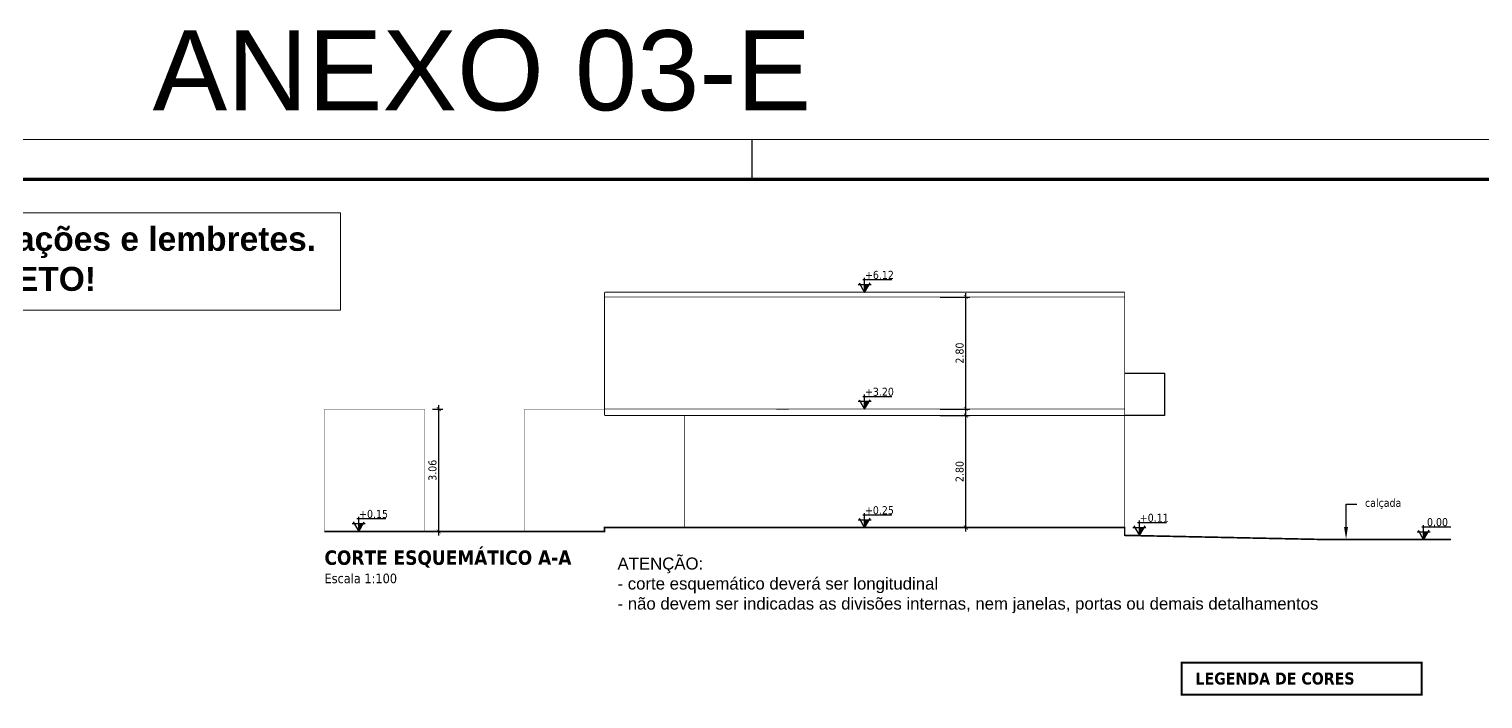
# Model space of a CAD drawing. Extents: x 1213.3 to 1311.5, y 1123.3 to 1169.2.
# Drawn here: x 1248.2 to 1284.54, y 1152.42 to 1169.15 of the extents above; entities that cross this region are included whole.
import ezdxf
from ezdxf import colors
from ezdxf.entities.mleader import LeaderData, LeaderLine
from ezdxf.enums import TextEntityAlignment as Align
from ezdxf.math import Vec2, Vec3

# ---------------------------------------------------------------- set-up
doc = ezdxf.new("R2010")
doc.units = 0
doc.layers.add('Observações - NÃO PLOTAR', color=200, linetype='Continuous', plot=False)
doc.styles.add('_arial decreto', font='arial.ttf')
doc.styles.add('_tahoma decreto', font='tahoma.ttf')
doc.dimstyles.new('100 COM LINHAS DECRETO', dxfattribs={"dimtxt": 0.2, "dimasz": 0.1, "dimexe": 0.1, "dimexo": 0.2, "dimgap": 0.05, "dimtad": 1, "dimzin": 4, "dimdsep": 46, "dimtxsty": '_tahoma decreto', "dimblk": 'ARCHTICK', "dimcen": 2, "dimdle": 0.1, "dimazin": 0, "dimtfac": 1, "dimtofl": 0, "dimtmove": 2, "dimatfit": 3, "dimldrblk": 'OPEN30', "dimfxl": 1, "dimtolj": 1, "dimtzin": 0, "dimarcsym": 0})

# ---------------------------------------------------------------- blocks, each defined once
blk = doc.blocks.new('_ArchTick')
at = {"color": 0, "linetype": 'ByBlock', "const_width": 0.15}
blk.add_lwpolyline([(-0.5, -0.5), (0.5, 0.5)], dxfattribs=at)
blk = doc.blocks.new('*D7')
at = {"color": 0, "lineweight": -2, "transparency": 16777216}
for p, q in [((1271.619, 1156.598), (1271.619, 1159.598)), ((1270.979, 1159.498), (1271.719, 1159.498)), ((1270.978, 1156.698), (1271.719, 1156.698))]:
    blk.add_line(p, q, dxfattribs=at)
at = {"layer": 'Defpoints', "color": 0, "ltscale": 2, "transparency": 16777216}
for p in [(1270.779, 1159.498), (1271.619, 1159.498), (1270.778, 1156.698)]:
    blk.add_point(p, dxfattribs=at)
at = {"color": 0, "lineweight": -2, "ltscale": 2, "transparency": 16777216, "xscale": 0.1, "yscale": 0.1, "zscale": 0.1}
for p, rotation in [((1271.619, 1159.498), 90), ((1271.619, 1156.698), 270)]:
    blk.add_blockref('_ArchTick', p, dxfattribs=dict(at, rotation=rotation))
at = {"color": 0, "ltscale": 2, "transparency": 16777216, "insert": (1271.464, 1158.098), "char_height": 0.2, "attachment_point": 5, "rotation": 90, "style": '_tahoma decreto'}
blk.add_mtext('\\A1;2.80', dxfattribs=at)
blk = doc.blocks.new('_Open30')
at = {"color": 0, "linetype": 'ByBlock', "lineweight": -2}
for p, q in [((-1, 0.27), (0, 0)), ((0, 0), (-1, -0.27)), ((0, 0), (-1, 0))]:
    blk.add_line(p, q, dxfattribs=at)
blk = doc.blocks.new('*D8')
at = {"color": 0, "lineweight": -2, "transparency": 16777216}
for p, q in [((1271.619, 1159.558), (1271.619, 1162.558)), ((1270.979, 1162.458), (1271.719, 1162.458)), ((1270.979, 1159.658), (1271.719, 1159.658))]:
    blk.add_line(p, q, dxfattribs=at)
at = {"layer": 'Defpoints', "color": 0, "ltscale": 2, "transparency": 16777216}
for p in [(1270.779, 1162.458), (1271.619, 1162.458), (1270.779, 1159.658)]:
    blk.add_point(p, dxfattribs=at)
at = {"color": 0, "lineweight": -2, "ltscale": 2, "transparency": 16777216, "xscale": 0.1, "yscale": 0.1, "zscale": 0.1}
for p, rotation in [((1271.619, 1162.458), 90), ((1271.619, 1159.658), 270)]:
    blk.add_blockref('_ArchTick', p, dxfattribs=dict(at, rotation=rotation))
at = {"color": 0, "ltscale": 2, "transparency": 16777216, "insert": (1271.464, 1161.058), "char_height": 0.2, "attachment_point": 5, "rotation": 90, "style": '_tahoma decreto'}
blk.add_mtext('\\A1;2.80', dxfattribs=at)
blk = doc.blocks.new('*D9')
at = {"color": 0, "lineweight": -2, "transparency": 16777216}
for p, q in [((1258.285, 1159.658), (1258.542, 1159.658)), ((1258.442, 1156.498), (1258.442, 1159.758)), ((1258.285, 1156.598), (1258.542, 1156.598))]:
    blk.add_line(p, q, dxfattribs=at)
at = {"layer": 'Defpoints', "color": 0, "ltscale": 2, "transparency": 16777216}
for p in [(1258.085, 1159.658), (1258.442, 1159.658), (1258.085, 1156.598)]:
    blk.add_point(p, dxfattribs=at)
at = {"color": 0, "lineweight": -2, "ltscale": 2, "transparency": 16777216, "xscale": 0.1, "yscale": 0.1, "zscale": 0.1}
for p, rotation in [((1258.442, 1159.658), 90), ((1258.442, 1156.598), 270)]:
    blk.add_blockref('_ArchTick', p, dxfattribs=dict(at, rotation=rotation))
at = {"color": 0, "ltscale": 2, "transparency": 16777216, "insert": (1258.288, 1158.128), "char_height": 0.2, "attachment_point": 5, "rotation": 90, "style": '_tahoma decreto'}
blk.add_mtext('\\A1;3.06', dxfattribs=at)
blk = doc.blocks.new('NÃO PLOTAR')
at = {"layer": 'Observações - NÃO PLOTAR', "color": 200, "linetype": 'Continuous', "lineweight": 0}
blk.add_lwpolyline([(1226.798, 1164.561), (1255.987, 1164.561), (1255.987, 1162.127), (1226.798, 1162.127)], close=True, dxfattribs=at)
at = {"layer": 'Observações - NÃO PLOTAR', "color": 200, "linetype": 'Continuous', "lineweight": 0, "attachment_point": 4, "style": '_arial decreto'}
for s, insert, char_height, width in [('{\\fArial|b1|i0|c0|p34;ATENÇÃO: textos em ROXO sao meramente orientações e lembretes. \\P\\pxqc;NÃO PODEM CONSTAR EM PROJETO!}', (1227.664, 1163.408), 0.6, 28.87396), ('ATENÇÃO: \\P- corte esquemático deverá ser longitudinal\\P- não devem ser indicadas as divisões internas, nem janelas, portas ou demais detalhamentos', (1262.912, 1155.253), 0.3, 19.25082)]:
    blk.add_mtext(s, dxfattribs=dict(at, insert=insert, char_height=char_height, width=width))

msp = doc.modelspace()

# ---------------------------------------------------------------- hatches: boundary and pattern name
for points in [[(1269.2039, 1162.7724), (1269.0879, 1162.7724), (1269.0879, 1162.5724)], [(1269.2039, 1159.8524), (1269.0879, 1159.8524), (1269.0879, 1159.6524)], [(1256.5604, 1156.7983), (1256.4444, 1156.7983), (1256.4444, 1156.5983)], [(1269.2039, 1156.8924), (1269.0879, 1156.8924), (1269.0879, 1156.6924)], [(1276.074, 1156.7024), (1275.958, 1156.7024), (1275.958, 1156.5024)], [(1283.1767, 1156.5924), (1283.0607, 1156.5924), (1283.0607, 1156.3924)]]:
    msp.add_hatch(color=7).paths.add_polyline_path(points)

# ---------------------------------------------------------------- linework, layer by layer
at = {"color": 7}
for p, q in [((1266.271, 1166.3977), (1266.271, 1165.3977)), ((1269.0416, 1162.8947), (1269.7647, 1162.8947)), ((1269.0879, 1162.5724), (1269.0879, 1162.941)), ((1268.9256, 1162.7724), (1269.2501, 1162.7724)), ((1269.0416, 1159.9747), (1269.7647, 1159.9747)), ((1269.0879, 1159.6524), (1269.0879, 1160.021)), ((1268.9256, 1159.8524), (1269.2501, 1159.8524)), ((1269.0879, 1156.6924), (1269.0879, 1157.061)), ((1256.2822, 1156.7983), (1256.6067, 1156.7983)), ((1256.3982, 1156.9206), (1257.1213, 1156.9206)), ((1256.4444, 1156.5983), (1256.4444, 1156.9669)), ((1268.9256, 1156.8924), (1269.2501, 1156.8924)), ((1269.0416, 1157.0147), (1269.7647, 1157.0147)), ((1275.7958, 1156.7024), (1276.1202, 1156.7024)), ((1275.9118, 1156.8247), (1276.6348, 1156.8247)), ((1275.958, 1156.5024), (1275.958, 1156.871)), ((1283.0144, 1156.7147), (1283.7375, 1156.7147)), ((1283.0607, 1156.3924), (1283.0607, 1156.761)), ((1282.8984, 1156.5924), (1283.2229, 1156.5924))]:
    msp.add_line(p, q, dxfattribs=at)
at = {"color": 7, "linetype": 'Continuous', "lineweight": 0}
for p, q in [((1267.0357, 1162.5783), (1266.8857, 1162.5783)), ((1267.0357, 1162.5783), (1267.1857, 1162.5783)), ((1267.0357, 1159.6583), (1266.8857, 1159.6583)), ((1267.0357, 1159.6583), (1267.1857, 1159.6583)), ((1267.0357, 1156.6983), (1266.8857, 1156.6983)), ((1283.5875, 1156.3983), (1283.4375, 1156.3983)), ((1283.5875, 1156.3983), (1283.7375, 1156.3983))]:
    msp.add_line(p, q, dxfattribs=at)
at = {"color": 7, "lineweight": 9}
msp.add_lwpolyline([(1215.771, 1127.3977), (1215.771, 1166.3977), (1304.771, 1166.3977), (1304.771, 1127.3977), (1215.771, 1127.3977)], close=True, dxfattribs=at)
for points, const_width in [([(1216.771, 1128.3977), (1302.271, 1128.3977), (1302.271, 1165.3977), (1216.771, 1165.3977), (1216.771, 1128.3977)], 0.08), ([(1277.0089, 1152.5218), (1283.0089, 1152.5218), (1283.0089, 1153.3218), (1277.0089, 1153.3218)], 0.05)]:
    msp.add_lwpolyline(points, close=True, dxfattribs=dict(at, const_width=const_width))
at = {"color": 7, "linetype": 'Continuous', "lineweight": 0, "const_width": 0.02}
for points in [[(1275.5875, 1162.5783), (1262.5882, 1162.5783)], [(1262.5882, 1162.5783), (1262.5883, 1159.4983)], [(1275.5875, 1162.4583), (1262.5882, 1162.4583)], [(1275.5875, 1156.6983), (1275.5875, 1162.5783)], [(1275.5875, 1159.6583), (1262.5882, 1159.6583)], [(1275.5875, 1159.4983), (1262.5882, 1159.4983)], [(1264.5881, 1156.6982), (1264.5883, 1159.4983)]]:
    msp.add_lwpolyline(points, dxfattribs=at)
at = {"color": 7}
for points in [[(1268.9487, 1162.8124), (1269.0879, 1162.5724), (1269.2271, 1162.8124)], [(1275.5875, 1160.5583), (1276.5875, 1160.5583), (1276.5875, 1159.6758)], [(1268.9487, 1159.8924), (1269.0879, 1159.6524), (1269.2271, 1159.8924)], [(1276.5875, 1159.6758), (1276.5875, 1159.4983), (1275.5875, 1159.4983)], [(1256.3052, 1156.8383), (1256.4444, 1156.5983), (1256.5836, 1156.8383)], [(1268.9487, 1156.9324), (1269.0879, 1156.6924), (1269.2271, 1156.9324)], [(1275.8188, 1156.7424), (1275.958, 1156.5024), (1276.0972, 1156.7424)], [(1282.9215, 1156.6324), (1283.0607, 1156.3924), (1283.1999, 1156.6324)]]:
    msp.add_lwpolyline(points, dxfattribs=at)
at = {"color": 7, "const_width": 0.01}
msp.add_lwpolyline([(1255.5875, 1159.6583), (1258.0846, 1159.6583), (1258.0846, 1156.5983), (1255.5875, 1156.5983)], close=True, dxfattribs=at)
at = {"color": 7}
for points, const_width in [([(1260.5846, 1156.5983), (1260.5846, 1159.6583), (1262.5882, 1159.6583)], 0.01), ([(1255.5875, 1156.5983), (1262.5882, 1156.5983), (1262.5882, 1156.6983), (1275.5875, 1156.6983), (1275.5875, 1156.5024), (1280.5875, 1156.3983), (1283.7375, 1156.3983)], 0.04)]:
    msp.add_lwpolyline(points, dxfattribs=dict(at, const_width=const_width))

# ---------------------------------------------------------------- block references
at = {"layer": 'Observações - NÃO PLOTAR', "ltscale": 2}
msp.add_blockref('NÃO PLOTAR', (0, 0), dxfattribs=at)

# ---------------------------------------------------------------- texts
at = {"ltscale": 2, "style": '_arial decreto'}
msp.add_text('ANEXO 03-E', height=2, dxfattribs=at).set_placement((1259.521, 1167.124), align=Align.CENTER)
at = {"color": 7, "linetype": 'Continuous', "lineweight": 0, "style": '_tahoma decreto'}
for s, insert, char_height, attachment_point in [('\\pxql;+6.12', (1269.0962, 1162.908), 0.2, 7), ('\\pxql;+3.20', (1269.0962, 1159.988), 0.2, 7), ('\\pxql;+0.15', (1256.4528, 1156.9339), 0.2, 7), ('\\pxql;+0.25', (1269.0962, 1157.028), 0.2, 7), ('\\pxql;+0.11', (1275.9664, 1156.838), 0.2, 7), ('\\pxql; 0.00', (1283.0691, 1156.728), 0.2, 7), ('{\\fTahoma|b1|i0|c0|p34;CORTE ESQUEMÁTICO A-A}', (1255.5875, 1155.6943), 0.36, 7), ('\\pxql;Escala 1:100', (1255.5875, 1155.3024), 0.24, 7), ('\\pxql;{\\fTahoma|b1|i0|c0|p34;LEGENDA DE CORES}', (1277.3589, 1152.9218), 0.3, 4)]:
    msp.add_mtext(s, dxfattribs=dict(at, insert=insert, char_height=char_height, attachment_point=attachment_point))

# ---------------------------------------------------------------- dimensions: what is measured, and where the dimension line sits
at = {"color": 7}
for base, p1, p2, picture, middle in [((1271.619, 1162.4583), (1270.7785, 1159.6583), (1270.7785, 1162.4583), '*D8', (1271.4644, 1161.0583)), ((1258.4418, 1159.6583), (1258.0846, 1156.5983), (1258.0846, 1159.6583), '*D9', (1258.2877, 1158.1283)), ((1271.619, 1159.4983), (1270.7784, 1156.6982), (1270.7785, 1159.4983), '*D7', (1271.4644, 1158.0982))]:
    dim = msp.add_linear_dim(base=base, p1=p1, p2=p2, angle=90, dimstyle='100 COM LINHAS DECRETO', dxfattribs=at)
    dim.commit()
    dim.dimension.update_dxf_attribs({"geometry": picture, "text_midpoint": middle})

# ---------------------------------------------------------------- leaders
ml = msp.add_multileader_mtext('Standard', dxfattribs=at)
ml.set_content('{\\fTahoma|b0|i0|c0|p34;calçada}', color=7, style='_arial decreto')
ml.set_leader_properties(linetype='ByLayer', lineweight=-1)
ml.build(insert=Vec2(0, 0))
ml.multileader.update_dxf_attribs({"text_left_attachment_type": 2, "text_right_attachment_type": 2, "text_top_attachment_type": 0, "text_bottom_attachment_type": 0, "dogleg_length": 0.1, "arrow_head_size": 0.3})
ctx = ml.context
ctx.base_point, ctx.char_height, ctx.arrow_head_size, ctx.landing_gap_size, ctx.plane_origin = Vec3(1281.3947, 1157.2822), 0.2, 0.3, 0.2, Vec3(1283.9284, 1154.673)
ctx.left_attachment, ctx.right_attachment = 2, 2
notes = []
notes.append((ctx, [(0, (1, 1, 0), (1281.1213, 1157.2822), (1, 0), 0.2734, [(0, [(1281.1213, 1156.4112)], 256, [])])]))
ctx.mtext.insert, ctx.mtext.flow_direction = Vec3(1281.5947, 1157.4151), 5
for ctx, leaders in notes:
    for number, flags, end, landing, length, lines in leaders:
        leader = LeaderData()
        leader.index, (leader.has_last_leader_line, leader.has_dogleg_vector, leader.attachment_direction) = number, flags
        leader.last_leader_point, leader.dogleg_vector, leader.dogleg_length = Vec3(end), Vec3(landing), length
        for number, points, colour, breaks in lines:
            line = LeaderLine()
            line.index, line.vertices, line.color, line.breaks = number, Vec3.list(points), colors.encode_raw_color(colour), breaks
            leader.lines.append(line)
        ctx.leaders.append(leader)

doc.saveas('drawing.dxf')
